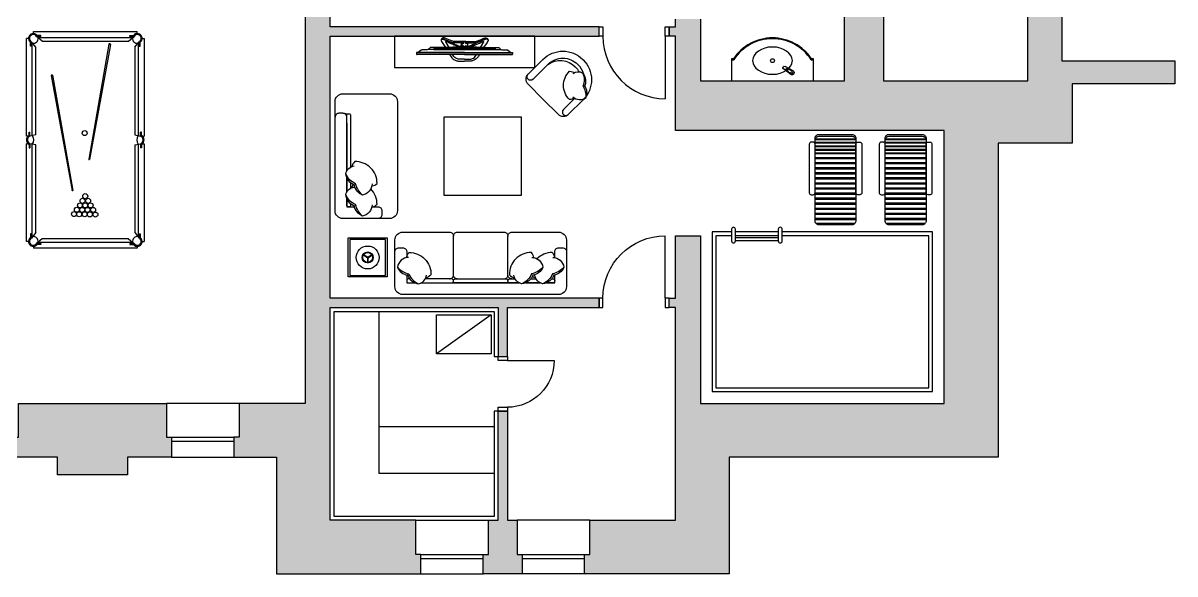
# Model space of a CAD drawing. Header units: millimetres. Extents: x 85048 to 158814, y 1395 to 38919.
# Drawn here: x 143699 to 158481, y 21956 to 29027 of the extents above; entities that cross this region are included whole.
import ezdxf

# ---------------------------------------------------------------- set-up
doc = ezdxf.new("R2010")
doc.units = ezdxf.units.MM
for name, color, linetype in [('dwgmodels.com', 250, 'Continuous'), ('furniture _san', 36, 'Continuous'), ('hatches', 8, 'Continuous'), ('stairs', 250, 'Continuous'), ('wall', 5, 'Continuous')]:
    doc.layers.add(name, color=color, linetype=linetype)

# ---------------------------------------------------------------- blocks, each defined once
blk = doc.blocks.new('door900')
at = {"color": 0}
for points in [[(-900, 0), (-900, 120), (-850, 120), (-850, 0), (-900, 0)], [(-50, 0), (-50, 120), (0, 120), (0, 0), (-50, 0)], [(-50, 0), (-50, -800)]]:
    blk.add_lwpolyline(points, dxfattribs=at)
blk.add_arc((-50, 0), 800, 180, 270, dxfattribs=at)
blk = doc.blocks.new('kij')
at = {"color": 0}
for points in [[(-1476, 268), (-1477, 260)], [(0, 0), (-2, -10), (-1477, 260)], [(0, 0), (2, 10), (-1476, 268)]]:
    blk.add_lwpolyline(points, dxfattribs=at)
for centre, radius, start, end in [((-1477, 264), 4.09, 67.771, 271.4934), ((-3, 1), 10.6, 278.5957, 61.127)]:
    blk.add_arc(centre, radius, start, end, dxfattribs=at)
blk = doc.blocks.new('8 ft_Billiard table_dwgmodels.com')
at = {"color": 0}
for p, q in [((120, 554), (63, 625)), ((201, 635), (130, 692)), ((2579, 635), (2650, 692)), ((2660, 554), (2717, 625)), ((120, -554), (63, -625)), ((2660, -554), (2717, -625)), ((201, -635), (130, -692)), ((2579, -635), (2650, -692))]:
    blk.add_line(p, q, dxfattribs=at)
for points in [[(89, 755), (1340, 755)], [(89, 731), (89, 755)], [(1340, 733), (1340, 755)], [(1440, 755), (2691, 755)], [(1440, 733), (1440, 755)], [(2691, 731), (2691, 755)], [(0, -666), (0, 666)], [(24, 666), (0, 666)], [(63, 625), (63, 570), (50, 570), (50, 618)], [(75, -610), (75, 610)], [(130, 692), (185, 692), (185, 705), (137, 705)], [(145, 680), (1334, 680)], [(201, 635), (1326, 635)], [(1332, 722), (1290, 722)], [(1290, 722), (1290, 710)], [(1340, 710), (1290, 710)], [(1326, 635), (1340, 710)], [(1454, 635), (1440, 710)], [(1440, 710), (1490, 710)], [(1446, 680), (2635, 680)], [(1448, 722), (1490, 722)], [(1454, 635), (2579, 635)], [(1490, 722), (1490, 710)], [(2650, 692), (2595, 692), (2595, 705), (2643, 705)], [(2705, 610), (2705, -610)], [(2717, 625), (2717, 570), (2730, 570), (2730, 618)], [(2756, 666), (2780, 666)], [(2780, 666), (2780, -666)], [(120, -554), (120, 554)], [(2660, 554), (2660, -554)], [(63, -625), (63, -570), (50, -570), (50, -618)], [(2717, -625), (2717, -570), (2730, -570), (2730, -618)], [(24, -666), (0, -666)], [(89, -731), (89, -755)], [(130, -692), (185, -692), (185, -705), (137, -705)], [(1334, -680), (145, -680)], [(1326, -635), (201, -635)], [(1340, -710), (1290, -710)], [(1290, -722), (1290, -710)], [(1332, -722), (1290, -722)], [(1326, -635), (1340, -710)], [(1340, -733), (1340, -755)], [(1454, -635), (1440, -710)], [(1440, -710), (1490, -710)], [(1440, -733), (1440, -755)], [(2635, -680), (1446, -680)], [(1448, -722), (1490, -722)], [(2579, -635), (1454, -635)], [(1490, -722), (1490, -710)], [(2650, -692), (2595, -692), (2595, -705), (2643, -705)], [(2691, -731), (2691, -755)], [(2756, -666), (2780, -666)], [(1340, -755), (89, -755)], [(2691, -755), (1440, -755)]]:
    blk.add_lwpolyline(points, dxfattribs=at)
for centre in [(439, 145), (437, 77), (437, 8), (493, 39), (493, -29), (495, 108), (551, 68), (551, 2), (609, 35), (669, 0), (1479, 8), (433, -129), (435, -60), (493, -100), (551, -68), (609, -35)]:
    blk.add_circle(centre, 32.4, dxfattribs=at)
for centre, radius, start, end in [((1390, 687), 67.6, 31.2981, 148.7019), ((1390, 687), 55.1, 24.2396, 155.7604), ((87, 668), 61.8, 36.5206, 233.4794), ((87, 668), 49.3, 29.4993, 240.5007), ((87, 668), 63, 262.2977, 7.7023), ((1390, 750), 89, 231.3576, 308.6424), ((2693, 668), 63, 172.2977, 277.7023), ((2693, 668), 61.8, 306.5206, 143.4794), ((2693, 668), 49.3, 299.4993, 150.5007), ((87, -668), 61.8, 126.5206, 323.4794), ((87, -668), 49.3, 119.4993, 330.5007), ((87, -668), 63, 352.2977, 97.7023), ((1390, -687), 67.6, 211.2981, 328.7019), ((1390, -750), 89, 51.3576, 128.6424), ((1390, -687), 55.1, 204.2396, 335.7604), ((2693, -668), 63, 82.2977, 187.7023), ((2693, -668), 61.8, 216.5206, 53.4794), ((2693, -668), 49.3, 209.4993, 60.5007)]:
    blk.add_arc(centre, radius, start, end, dxfattribs=at)
at = {"color": 0, "xscale": -1, "rotation": 180}
blk.add_blockref('kij', (2219, 429), dxfattribs=at)
at = {"color": 0}
blk.add_blockref('kij', (2618, -314), dxfattribs=at)
blk = doc.blocks.new('door600')
at = {"color": 0}
for points in [[(50, -120), (50, 0), (0, 0), (0, -120), (50, -120)], [(700, -120), (700, 0), (650, 0), (650, -120), (700, -120)], [(50, -120), (50, -720)]]:
    blk.add_lwpolyline(points, dxfattribs=at)
blk.add_arc((50, -120), 600, 270, 0, dxfattribs=at)
blk = doc.blocks.new('mixer4ws(plan)')
at = {"color": 0}
for p, q in [((0, 28), (117, 20)), ((0, -28), (117, -20))]:
    blk.add_line(p, q, dxfattribs=at)
for centre, radius, start, end in [((0, 0), 27.5, 45.2651, 314.7349), ((0, 0), 24.5, 55.034, 65.9105), ((15, 22), 2, 235.034, 267.8471), ((117, 0), 20, 270, 90), ((0, 0), 24.5, 294.0895, 304.966), ((15, -22), 2, 92.1529, 124.966)]:
    blk.add_arc(centre, radius, start, end, dxfattribs=at)
blk.add_ellipse((0, 0), major_axis=(90.3, 0), ratio=0.221476, start_param=4.880525, end_param=7.685846, dxfattribs=at)
blk.add_ellipse((70, 0), major_axis=(-10, 0), ratio=0.2, dxfattribs=at)
blk = doc.blocks.new('vanity unit1050')
at = {"color": 0}
for p, q in [((-270, 496), (-270, 525)), ((-270, -525), (-270, -496))]:
    blk.add_line(p, q, dxfattribs=at)
blk.add_lwpolyline([(0, -525), (0, 525), (-280, 525), (-280, 501, 0.538816), (-280, -501), (-280, -525), (0, -525)], format="xyb", dxfattribs=at)
at = {"color": 0, "ltscale": 7}
blk.add_circle((-103, 250), 12.7, dxfattribs=at)
at = {"color": 0}
blk.add_circle((-258, 0), 25, dxfattribs=at)
blk.add_arc((50, 0), 590, 122.8453, 237.1547, dxfattribs=at)
blk.add_ellipse((-258, 0), major_axis=(0, -255), ratio=0.686274, start_param=3.141593, end_param=9.424778, dxfattribs=at)
at = {"color": 0, "extrusion": (0, 0, -1), "zscale": -1, "rotation": 303.6017384872103}
blk.add_blockref('mixer4ws(plan)', (103, 250), dxfattribs=at)
blk = doc.blocks.new('furn 053')
at = {"color": 0}
for p, q in [((1447, -475), (1447, -404)), ((1453, -475), (1453, -404)), ((1448, -472), (1387, -508)), ((1452, -478), (1391, -513)), ((1448, -478), (1509, -513)), ((1452, -472), (1513, -508)), ((1769, -2325), (1694, -2320))]:
    blk.add_line(p, q, dxfattribs=at)
at = {"color": 0, "ltscale": 0.03}
for points in [[(1100, -700, -0.414214), (1000, -800), (400, -800, -0.414214), (350, -750, -0.414214), (300, -800), (-300, -800, -0.414214), (-350, -750, -0.414214), (-400, -800), (-1000, -800, -0.414214), (-1100, -700), (-1100, -100, -0.414214), (-1000, 0), (1000, 0, -0.414214), (1100, -100)], [(1169, -2575, -0.414214), (1069, -2475), (1069, -2475, 0.317837), (1069, -2475, -0.414214), (1069, -2475), (1069, -2475, 1.186185), (1069, -2475, -0.414214), (1069, -2475), (1069, -1075, -0.414214), (1169, -975), (1769, -975, -0.414214), (1869, -1075), (1869, -2475, -0.414214), (1769, -2575)]]:
    blk.add_lwpolyline(points, format="xyb", close=True, dxfattribs=at)
at = {"color": 0}
for points in [[(-1068, -350, -0.14773), (-922, -264, -0.213343), (-793, -138)], [(-942, -257, -0.306663), (-793, -138, -0.30633), (-696, -246)], [(-799, -350, -0.14773), (-653, -264, -0.213343), (-524, -138)], [(-673, -257, -0.306663), (-524, -138, -0.30633), (-426, -246)], [(942, -257, 0.306663), (793, -138, 0.30633), (696, -246)], [(1068, -350, 0.14773), (922, -264, 0.213343), (793, -138)], [(-925, -476, -0.356772), (-1068, -350, -0.249542), (-938, -246)], [(-845, -150), (-950, -150), (-950, -248, -0.414352)], [(-912, -200), (-930, -200, -0.414214), (-950, -180), (-950, -170, -0.414214), (-930, -150)], [(-930, -150), (-845, -150, -0.414469)], [(-656, -476, -0.356772), (-799, -350, -0.249542), (-669, -246)], [(-762, -150), (-575, -150, -0.414747)], [(-642, -200), (-711, -200, -0.414599)], [(-663, -232, 0.071865), (-705, -213)], [(-681, -473, 0.165541), (-650, -539, 0.425989), (-369, -252, 0.121523), (-436, -213)], [(-492, -150), (-370, -150, -0.414214), (-350, -170), (-350, -180, -0.414214), (-370, -200), (-442, -200, -0.126313)], [(-400, -200, -0.414214), (-350, -250), (-350, -750, -0.41732)], [(-300, -200, 0.414214), (-350, -250)], [(300, -200, -0.414214), (350, -250)], [(762, -150), (370, -150, 0.414214), (350, -170), (350, -180, 0.414214), (370, -200), (711, -200, 0.412652)], [(400, -200, 0.414214), (350, -250), (350, -750, 0.415249)], [(950, -473, -0.165541), (919, -539, -0.425989), (638, -252, -0.121523), (705, -213)], [(930, -150), (845, -150, 0.412535)], [(912, -200), (930, -200, 0.414214), (950, -180), (950, -170, 0.414214), (930, -150)], [(925, -476, 0.356772), (1068, -350, 0.249542), (938, -246)], [(-950, -473), (-950, -550, -0.414214), (-1000, -600), (-1050, -600, -0.414214), (-1100, -550)], [(-950, -473, 0.165541), (-919, -539, 0.200231), (-721, -458)], [(1100, -550, -0.414214), (1050, -600), (1000, -600, -0.414214), (950, -550), (950, -473)], [(1396, -1125), (1319, -1125, -0.414214), (1269, -1075), (1269, -1025, -0.414214), (1319, -975)], [(1393, -1150, -0.356772), (1519, -1007, -0.249542), (1623, -1137, 9.61688)], [(1519, -1007, -0.14773), (1605, -1153, -0.213343), (1731, -1282, -0.178662)], [(1396, -1125, 0.165541), (1330, -1156, 0.200231), (1410, -1354, 0.121523)], [(1612, -1133, -0.306663), (1731, -1282, -0.30633), (1622, -1379, 0.872847)], [(1719, -1230), (1719, -1125), (1620, -1125, -0.414214)], [(1669, -1163), (1669, -1145, -0.414214), (1689, -1125), (1699, -1125, -0.414214), (1719, -1145)], [(1719, -1145), (1719, -1230, -0.414214)], [(1393, -1419, -0.356772), (1519, -1276, -0.249542), (1623, -1406, 9.61688)], [(1519, -1276, -0.14773), (1605, -1422, -0.213343), (1731, -1551, -0.178662)], [(1719, -1313), (1719, -1500, -0.414214)], [(1396, -1394, 0.165541), (1330, -1425, 0.425989), (1616, -1706, 0.121523), (1656, -1639, -7.115464)], [(1612, -1402, -0.306663), (1731, -1551, -0.30633), (1622, -1649, 0.872847)], [(1636, -1412, 0.071865), (1656, -1370, -7.115464)], [(1669, -1433), (1669, -1364, -0.414214)], [(1719, -1583), (1719, -2300, -0.414214), (1699, -2320), (1689, -2320, -0.414214), (1669, -2300), (1669, -1633, -0.414214)], [(1719, -2198), (1719, -2275, 0.414214), (1769, -2325), (1819, -2325, 0.414214), (1869, -2275)], [(-1207, -2519), (-1061, -2373, 0.414214), (-1061, -2309), (-1061, -2309, 0.414214), (-1124, -2309)], [(-1181, -2538, 0.356772), (-1353, -2527, 0.249542), (-1336, -2676, -9.61688)], [(-1199, -2524, -0.165541), (-1138, -2502, -0.425989), (-1141, -2864, -0.121523), (-1209, -2846, 7.115464)], [(-1353, -2527, 0.14773), (-1315, -2675, 0.213343), (-1313, -2838, 0.178662)], [(-1332, -2667, 0.306663), (-1313, -2838, 0.30633), (-1181, -2831, -0.872847)], [(-863, -2953), (-672, -2762, -0.414214), (-608, -2762), (-608, -2762, -0.414214), (-608, -2826)], [(-1322, -2827, 0.130591), (-1252, -2947), (-1249, -2950)], [(-1267, -2854, 0.072384), (-1220, -2915), (-1217, -2918)], [(-863, -2953, -0.414214), (-1246, -2953), (-1249, -2950)], [(-863, -2953, -0.372719), (-1214, -2921), (-1217, -2918)]]:
    blk.add_lwpolyline(points, format="xyb", dxfattribs=at)
for points in [[(-575, -150), (-762, -150)], [(762, -150), (-492, -150)], [(950, -248), (950, -150), (845, -150)], [(1719, -1500), (1719, -1313)], [(1719, -2198), (1719, -1583)]]:
    blk.add_lwpolyline(points, dxfattribs=at)
blk.add_lwpolyline([(-330, -150), (330, -150, -0.414214), (350, -170), (350, -180, -0.414214), (330, -200), (-330, -200, -0.414214), (-350, -180), (-350, -170, -0.414214)], format="xyb", close=True, dxfattribs=at)
at = {"color": 0, "ltscale": 0.03}
for points in [[(1700, -725), (1200, -725), (1200, -225), (1700, -225)], [(-525, -2275), (475, -2275), (475, -1275), (-525, -1275)]]:
    blk.add_lwpolyline(points, close=True, dxfattribs=at)
at = {"color": 0}
blk.add_lwpolyline([(1220, -705), (1680, -705), (1680, -245), (1220, -245)], close=True, dxfattribs=at)
at = {"color": 0, "ltscale": 0.03}
blk.add_lwpolyline([(-802, -2504), (-608, -2698, -0.414214), (-608, -2826), (-799, -3017, -0.414214), (-1309, -3017), (-1312, -3014), (-1316, -3010, -0.414214), (-1316, -2500), (-1124, -2309, -0.414214), (-997, -2309), (-802, -2504)], format="xyb", dxfattribs=at)
at = {"color": 0}
for radius in [147, 70.6, 63.3]:
    blk.add_circle((1450, -475), radius, dxfattribs=at)
blk = doc.blocks.new('tv table23')
at = {"color": 0}
blk.add_lwpolyline([(0, -900), (400, -900), (400, 900), (0, 900), (0, -900)], dxfattribs=at)
blk = doc.blocks.new('LG-55-la6208-4 top')
at = {"layer": 'dwgmodels.com', "color": 0}
for p, q in [((0, 0), (-139, 0)), ((0, 0), (139, 0)), ((0, -140), (-613, -140)), ((0, -105), (-473, -105)), ((0, -77), (-432, -77)), ((0, -89), (-389, -89)), ((0, -77), (432, -77)), ((0, -89), (389, -89)), ((0, -105), (473, -105)), ((0, -140), (613, -140)), ((0, -163), (-616, -163)), ((0, -168), (-609, -168)), ((0, -163), (616, -163)), ((0, -168), (609, -168))]:
    blk.add_line(p, q, dxfattribs=at)
for points in [[(-139, 0, -0.087489), (-151, 2, -0.012567), (-221, 29, 0.010337), (-258, 44, 0.091985), (-266, 46, 0.050664), (-280, 44, 0.157379), (-293, 37), (-300, 25, 0.203619), (-301, 14)], [(-301, 14, 0.03963), (-289, -12), (-244, -77)], [(-300, 25), (-296, 30, -0.176327), (-288, 34, -0.124023), (-276, 33), (-156, -15, -0.043017), (-146, -20, 0.007168), (-119, -37, 0.035791), (-88, -52, 0.053078), (-45, -64), (-38, -64)], [(-297, 23), (-294, 28, -0.176327), (-288, 31, -0.122846), (-277, 30), (-158, -18, -0.043017), (-147, -23, 0.007168), (-120, -39, 0.035791), (-89, -55, 0.053299), (-45, -67), (-38, -68)], [(-44, -74), (-44, -70), (-59, -68, -0.030959), (-103, -57, -0.025373), (-132, -46, -0.003627), (-148, -40, 0.002957), (-237, -1, 0.075709), (-242, 0, 0.421822), (-244, -2, 0.125069), (-243, -6), (-202, -76)], [(300, 25), (296, 30, 0.176327), (288, 34, 0.124023), (276, 33), (156, -15, 0.043017), (146, -20, -0.007168), (119, -37, -0.035791), (88, -52, -0.053078), (45, -64), (38, -64)], [(297, 23), (294, 28, 0.176327), (288, 31, 0.122846), (277, 30), (158, -18, 0.043017), (147, -23, -0.007168), (120, -39, -0.035791), (89, -55, -0.053299), (45, -67), (38, -68)], [(44, -74), (44, -70), (59, -68, 0.030959), (103, -57, 0.025373), (132, -46, 0.003627), (148, -40, -0.002957), (237, -1, -0.075709), (242, 0, -0.421822), (244, -2, -0.125069), (243, -6), (202, -76)], [(139, 0, 0.087489), (151, 2, 0.012567), (221, 29, -0.010337), (258, 44, -0.091985), (266, 46, -0.050664), (280, 44, -0.157379), (293, 37), (300, 25, -0.203619), (301, 14)], [(301, 14, -0.03963), (289, -12), (244, -77)], [(-432, -77, 0.185144), (-446, -84, -0.014846), (-455, -93, -0.123556), (-479, -107, -0.051646), (-481, -108), (-542, -108, 0.115088), (-556, -111), (-595, -140)], [(-389, -89), (-392, -91, 0.150292), (-393, -96), (-393, -102), (0, -102)], [(-38, -15, -0.048999), (-42, -17, -0.126237), (-48, -18), (-150, -18)], [(-45, -64), (-39, -19, -0.06881), (-38, -15, -0.311157), (-17, -1), (0, -1)], [(0, -5), (-17, -5, 0.176327), (-27, -9, 0.18738), (-36, -27), (-38, -74)], [(45, -64), (39, -19, 0.06881), (38, -15, 0.311157), (17, -1), (0, -1)], [(0, -5), (17, -5, -0.176327), (27, -9, -0.18738), (36, -27), (38, -74)], [(389, -89), (392, -91, -0.150292), (393, -96), (393, -102), (0, -102)], [(38, -15, 0.048999), (42, -17, 0.126237), (48, -18), (150, -18)], [(432, -77, -0.185144), (446, -84, 0.014846), (455, -93, 0.123556), (479, -107, 0.051646), (481, -108), (542, -108, -0.115088), (556, -111), (595, -140)], [(-193, -168), (-174, -197, 0.052137), (-174, -197, 0.127134), (-121, -241, 0.092146), (-83, -251, 0.038202)], [(0, -227), (-69, -227, -0.149981), (-114, -213, -0.12639), (-153, -168, 0.883679)], [(0, -227), (69, -227, 0.149981), (114, -213, 0.12639), (153, -168, -0.883679)], [(193, -168), (174, -197, -0.052137), (174, -197, -0.127134), (121, -241, -0.092146), (83, -251, -0.038202)]]:
    blk.add_lwpolyline(points, format="xyb", dxfattribs=at)
for points in [[(-616, -142), (-616, -162)], [(-387, -102), (-387, -98), (-389, -98), (-389, -102)], [(-381, -102), (-381, -98), (-383, -98), (-383, -102)], [(-375, -102), (-375, -98), (-377, -98), (-377, -102)], [(-369, -102), (-369, -98), (-370, -98), (-370, -102)], [(-363, -102), (-363, -98), (-364, -98), (-364, -102)], [(-356, -102), (-356, -98), (-358, -98), (-358, -102)], [(-350, -102), (-350, -98), (-352, -98), (-352, -102)], [(-344, -102), (-344, -98), (-346, -98), (-346, -102)], [(-338, -102), (-338, -98), (-340, -98), (-340, -102)], [(-332, -102), (-332, -98), (-334, -98), (-334, -102)], [(-326, -102), (-326, -98), (-327, -98), (-327, -102)], [(-320, -102), (-320, -98), (-321, -98), (-321, -102)], [(-313, -102), (-313, -98), (-315, -98), (-315, -102)], [(-307, -102), (-307, -98), (-309, -98), (-309, -102)], [(-301, -102), (-301, -98), (-303, -98), (-303, -102)], [(-295, -102), (-295, -98), (-297, -98), (-297, -102)], [(-289, -102), (-289, -98), (-291, -98), (-291, -102)], [(-283, -102), (-283, -98), (-285, -98), (-285, -102)], [(-277, -102), (-277, -98), (-278, -98), (-278, -102)], [(-271, -102), (-271, -98), (-272, -98), (-272, -102)], [(-264, -102), (-264, -98), (-266, -98), (-266, -102)], [(-258, -102), (-258, -98), (-260, -98), (-260, -102)], [(-252, -102), (-252, -98), (-254, -98), (-254, -102)], [(-246, -102), (-246, -98), (-248, -98), (-248, -102)], [(-240, -102), (-240, -98), (-242, -98), (-242, -102)], [(-234, -102), (-234, -98), (-235, -98), (-235, -102)], [(-228, -102), (-228, -98), (-229, -98), (-229, -102)], [(-221, -102), (-221, -98), (-223, -98), (-223, -102)], [(-215, -102), (-215, -98), (-217, -98), (-217, -102)], [(-209, -102), (-209, -98), (-211, -98), (-211, -102)], [(-203, -102), (-203, -98), (-205, -98), (-205, -102)], [(-197, -102), (-197, -98), (-199, -98), (-199, -102)], [(-191, -102), (-191, -98), (-193, -98), (-193, -102)], [(-185, -102), (-185, -98), (-186, -98), (-186, -102)], [(-179, -102), (-179, -98), (-180, -98), (-180, -102)], [(-172, -102), (-172, -98), (-174, -98), (-174, -102)], [(-166, -102), (-166, -98), (-168, -98), (-168, -102)], [(-160, -102), (-160, -98), (-162, -98), (-162, -102)], [(-154, -102), (-154, -98), (-156, -98), (-156, -102)], [(-148, -102), (-148, -98), (-150, -98), (-150, -102)], [(-142, -102), (-142, -98), (-143, -98), (-143, -102)], [(-136, -102), (-136, -98), (-137, -98), (-137, -102)], [(-129, -102), (-129, -98), (-131, -98), (-131, -102)], [(-123, -102), (-123, -98), (-125, -98), (-125, -102)], [(-117, -102), (-117, -98), (-119, -98), (-119, -102)], [(-111, -102), (-111, -98), (-113, -98), (-113, -102)], [(-105, -102), (-105, -98), (-107, -98), (-107, -102)], [(-99, -102), (-99, -98), (-101, -98), (-101, -102)], [(-93, -102), (-93, -98), (-94, -98), (-94, -102)], [(-87, -102), (-87, -98), (-88, -98), (-88, -102)], [(-80, -102), (-80, -98), (-82, -98), (-82, -102)], [(-74, -102), (-74, -98), (-76, -98), (-76, -102)], [(-68, -102), (-68, -98), (-70, -98), (-70, -102)], [(-62, -102), (-62, -98), (-64, -98), (-64, -102)], [(-56, -102), (-56, -98), (-58, -98), (-58, -102)], [(-50, -102), (-50, -98), (-51, -98), (-51, -102)], [(-44, -102), (-44, -98), (-45, -98), (-45, -102)], [(-37, -102), (-37, -98), (-39, -98), (-39, -102)], [(-31, -102), (-31, -98), (-33, -98), (-33, -102)], [(31, -102), (31, -98), (33, -98), (33, -102)], [(37, -102), (37, -98), (39, -98), (39, -102)], [(44, -102), (44, -98), (45, -98), (45, -102)], [(50, -102), (50, -98), (51, -98), (51, -102)], [(56, -102), (56, -98), (58, -98), (58, -102)], [(62, -102), (62, -98), (64, -98), (64, -102)], [(68, -102), (68, -98), (70, -98), (70, -102)], [(74, -102), (74, -98), (76, -98), (76, -102)], [(80, -102), (80, -98), (82, -98), (82, -102)], [(87, -102), (87, -98), (88, -98), (88, -102)], [(93, -102), (93, -98), (94, -98), (94, -102)], [(99, -102), (99, -98), (101, -98), (101, -102)], [(105, -102), (105, -98), (107, -98), (107, -102)], [(111, -102), (111, -98), (113, -98), (113, -102)], [(117, -102), (117, -98), (119, -98), (119, -102)], [(123, -102), (123, -98), (125, -98), (125, -102)], [(129, -102), (129, -98), (131, -98), (131, -102)], [(136, -102), (136, -98), (137, -98), (137, -102)], [(142, -102), (142, -98), (143, -98), (143, -102)], [(148, -102), (148, -98), (150, -98), (150, -102)], [(154, -102), (154, -98), (156, -98), (156, -102)], [(160, -102), (160, -98), (162, -98), (162, -102)], [(166, -102), (166, -98), (168, -98), (168, -102)], [(172, -102), (172, -98), (174, -98), (174, -102)], [(179, -102), (179, -98), (180, -98), (180, -102)], [(185, -102), (185, -98), (186, -98), (186, -102)], [(191, -102), (191, -98), (193, -98), (193, -102)], [(197, -102), (197, -98), (199, -98), (199, -102)], [(203, -102), (203, -98), (205, -98), (205, -102)], [(209, -102), (209, -98), (211, -98), (211, -102)], [(215, -102), (215, -98), (217, -98), (217, -102)], [(221, -102), (221, -98), (223, -98), (223, -102)], [(228, -102), (228, -98), (229, -98), (229, -102)], [(234, -102), (234, -98), (235, -98), (235, -102)], [(240, -102), (240, -98), (242, -98), (242, -102)], [(246, -102), (246, -98), (248, -98), (248, -102)], [(252, -102), (252, -98), (254, -98), (254, -102)], [(258, -102), (258, -98), (260, -98), (260, -102)], [(264, -102), (264, -98), (266, -98), (266, -102)], [(271, -102), (271, -98), (272, -98), (272, -102)], [(277, -102), (277, -98), (278, -98), (278, -102)], [(283, -102), (283, -98), (285, -98), (285, -102)], [(289, -102), (289, -98), (291, -98), (291, -102)], [(295, -102), (295, -98), (297, -98), (297, -102)], [(301, -102), (301, -98), (303, -98), (303, -102)], [(307, -102), (307, -98), (309, -98), (309, -102)], [(313, -102), (313, -98), (315, -98), (315, -102)], [(320, -102), (320, -98), (321, -98), (321, -102)], [(326, -102), (326, -98), (327, -98), (327, -102)], [(332, -102), (332, -98), (334, -98), (334, -102)], [(338, -102), (338, -98), (340, -98), (340, -102)], [(344, -102), (344, -98), (346, -98), (346, -102)], [(350, -102), (350, -98), (352, -98), (352, -102)], [(356, -102), (356, -98), (358, -98), (358, -102)], [(363, -102), (363, -98), (364, -98), (364, -102)], [(369, -102), (369, -98), (370, -98), (370, -102)], [(375, -102), (375, -98), (377, -98), (377, -102)], [(381, -102), (381, -98), (383, -98), (383, -102)], [(387, -102), (387, -98), (389, -98), (389, -102)], [(616, -142), (616, -162)], [(-83, -251), (0, -251)], [(83, -251), (0, -251)]]:
    blk.add_lwpolyline(points, dxfattribs=at)
for centre, radius in [((-20, -61), 9.83), ((-20, -22), 8.15), ((20, -61), 9.83), ((20, -22), 8.15)]:
    blk.add_circle(centre, radius, dxfattribs=at)
for centre, radius, start, end in [((-613, -142), 2.56, 90, 180), ((-17, -9243), 9169, 89.8929, 91.4168), ((17, -9243), 9169, 88.5832, 90.1071), ((613, -142), 2.56, 0, 90), ((-609, -162), 6.82, 180, 270), ((609, -162), 6.82, 270, 0)]:
    blk.add_arc(centre, radius, start, end, dxfattribs=at)
blk = doc.blocks.new('tv t2')
at = {"color": 0}
blk.add_blockref('tv table23', (0, 0), dxfattribs=at)
at = {"color": 0, "rotation": 90}
blk.add_blockref('LG-55-la6208-4 top', (66, 0), dxfattribs=at)
blk = doc.blocks.new('lounge furniture 042')
at = {"color": 0, "ltscale": 0.03}
for points in [[(125, 338), (750, 338, -0.414214), (775, 313), (775, 287, -0.414214), (750, 262), (125, 262, -0.414214), (100, 287), (100, 313, -0.414214)], [(50, 262), (1110, 262, -0.414214), (1160, 213), (1160, -213, -0.414214), (1110, -263), (50, -263, -0.414214), (0, -213), (0, 213, -0.414214)], [(125, -338), (750, -338, 0.414214), (775, -312), (775, -287, 0.414214), (750, -263), (125, -263, 0.414214), (100, -287), (100, -312, 0.414214)]]:
    blk.add_lwpolyline(points, format="xyb", close=True, dxfattribs=at)
at = {"color": 0}
blk.add_lwpolyline([(75, -263, -0.414214), (25, -213), (25, 213, -0.414214), (75, 262)], format="xyb", dxfattribs=at)
for points in [[(60, 262), (60, -263)], [(70, 262), (70, -263)], [(105, 262), (105, -263)], [(115, 262), (115, -263)], [(150, 262), (150, -263)], [(160, 262), (160, -263)], [(195, 262), (195, -263)], [(205, 262), (205, -263)], [(240, 262), (240, -263)], [(250, 262), (250, -263)], [(300, 262), (300, -263)], [(315, 262), (315, -263)], [(365, 262), (365, -263)], [(380, 262), (380, -263)], [(430, 262), (430, -263)], [(445, 262), (445, -263)], [(495, 262), (495, -263)], [(510, 262), (510, -263)], [(560, 262), (560, -263)], [(575, 262), (575, -263)], [(625, 262), (625, -263)], [(640, 262), (640, -263)], [(690, 262), (690, -263)], [(705, 262), (705, -263)], [(755, 262), (755, -263)], [(770, 262), (770, -263)], [(820, 262), (820, -263)], [(835, 262), (835, -263)], [(885, 262), (885, -263)], [(900, 262), (900, -263)], [(950, 262), (950, -263)], [(965, 262), (965, -263)], [(1015, 262), (1015, -263)], [(1030, 262), (1030, -263)], [(1080, 262), (1080, -263)], [(1095, 262), (1095, -263)], [(1145, 248), (1145, -248)]]:
    blk.add_lwpolyline(points, dxfattribs=at)

msp = doc.modelspace()

# ---------------------------------------------------------------- hatches: boundary and pattern name
at = {"layer": 'hatches', "true_color": 0x474847}
h = msp.add_hatch(color=59, dxfattribs=at)
h.paths.add_polyline_path([(149036, 36702), (144886, 36702), (144886, 35116), (143590, 35116), (143590, 34852), (143655, 34852), (143655, 34426), (145380, 34426), (145380, 34851), (145445, 34851), (145445, 35116), (145266, 35116), (145266, 36322), (149036, 36322), (149036, 36702)])
h.paths.add_polyline_path([(142791, 35116), (141071, 35116), (141071, 33511), (141321, 33511), (141321, 33576), (141761, 33576), (141761, 34426), (142726, 34426), (142726, 34852), (142791, 34852), (142791, 35116)])
h.paths.add_polyline_path([(141071, 32711), (141321, 32711), (141321, 32646), (141761, 32646), (141761, 31576), (144132, 31576), (144132, 31326), (140006, 31326), (139762, 31082), (139451, 31394), (139405, 31348), (139228, 31524), (139720, 32016), (141071, 32016)])
h.paths.add_polyline_path([(139009, 30329), (138698, 30641), (138744, 30687), (138567, 30863), (138121, 30417), (138121, 28156), (138567, 27710), (138744, 27886), (138698, 27932), (139009, 28243), (138811, 28441), (138811, 30131), (139009, 30329)])
h.paths.add_polyline_path([(139808, 27444), (139497, 27133), (139451, 27179), (139274, 27002), (139720, 26556), (141071, 26556), (141071, 25861), (141321, 25861), (141321, 25926), (141761, 25926), (141761, 27246), (140006, 27246), (139808, 27444)])
h.paths.add_polyline_path([(141071, 25061), (141321, 25061), (141321, 24996), (141761, 24996), (141761, 24146), (142711, 24146), (142711, 23712), (142776, 23712), (142776, 23456), (141071, 23456)])
h.paths.add_polyline_path([(145541, 24146), (145541, 23712), (145606, 23712), (145606, 23456), (145041, 23456), (145041, 23227), (144141, 23227), (144141, 23456), (143575, 23456), (143575, 23712), (143640, 23712), (143640, 24146)])
h.paths.add_polyline_path([(146471, 24146), (146471, 23712), (146406, 23712), (146406, 23456), (146951, 23456), (146951, 21956), (148805, 21956), (148805, 22206), (148740, 22206), (148740, 22646), (147641, 22646), (147641, 25376), (149796, 25376), (149795, 24746), (149915, 24746), (149916, 25376), (151090, 25376), (151090, 25496), (147641, 25496), (147641, 28856), (151090, 28856), (151090, 28976), (147641, 28976), (147641, 29206), (147321, 29206), (147321, 24146), (146471, 24142)])
h.paths.add_polyline_path([(150906, 21956), (150906, 22206), (150971, 22206), (150971, 22646), (152071, 22646), (152071, 25376), (151990, 25376), (151990, 25496), (152071, 25496), (152071, 26296), (152391, 26296), (152391, 24146), (155521, 24146), (155521, 27646), (152391, 27646), (152071, 27646), (152071, 28856), (151990, 28856), (151990, 28976), (152071, 28976), (152071, 29077), (152391, 29077), (152391, 28286), (154241, 28286), (154241, 29107), (154741, 29107), (154741, 28286), (156591, 28286), (156591, 30896), (154741, 30896), (154741, 30007), (154241, 30007), (154241, 30896), (152391, 30896), (152391, 29977), (152071, 29977), (152071, 31136), (150771, 31136), (150771, 33046), (151086, 33046), (151086, 31536), (157221, 31536), (157221, 36063), (151086, 36063), (151086, 33946), (150771, 33946), (150771, 34427), (147981, 34427), (147981, 31156), (147641, 31156), (147641, 30106), (147321, 30106), (147321, 31326), (145032, 31326), (145032, 31576), (147321, 31576), (147321, 34427), (146510, 34427), (146510, 34851), (146445, 34851), (146445, 35116), (150446, 35116), (150445, 36703), (157861, 36703), (157861, 30896), (158481, 30896), (158481, 30601), (157031, 30601), (157031, 28541), (158481, 28541), (158481, 28246), (157161, 28246), (157161, 27486), (156211, 27486), (156211, 23456), (152761, 23456), (152761, 21956)])
h.paths.add_polyline_path([(149605, 21956), (149605, 22206), (149670, 22206), (149670, 22646), (149795, 22646), (149795, 24046), (149915, 24046), (149915, 22646), (150041, 22646), (150041, 22206), (150106, 22206), (150106, 21956), (149605, 21956)], flags=17)

# ---------------------------------------------------------------- linework, layer by layer
at = {"layer": 'furniture _san'}
for p, q in [((148265, 25326, -2), (148265, 23246, -2)), ((149006, 24782, -2), (149006, 25282, -2)), ((149706, 25282, -2), (149006, 24782, -2)), ((149706, 24782, -2), (149006, 24782, -2)), ((149745, 23846, -2), (148265, 23846, -2)), ((149745, 23246, -2), (148265, 23246, -2))]:
    msp.add_line(p, q, dxfattribs=at)
at = {"layer": 'furniture _san', "elevation": -2}
msp.add_lwpolyline([(149795, 24046), (149745, 24046), (149745, 22696), (147691, 22696), (147691, 25326), (149746, 25326), (149745, 24746), (149795, 24746)], dxfattribs=at)
msp.add_lwpolyline([(149006, 25282), (149706, 25282), (149706, 24782), (149006, 24782)], close=True, dxfattribs=at)
at = {"layer": 'stairs', "color": 18, "true_color": 0x000000, "elevation": -3}
for points in [[(152791, 26346), (152541, 26346), (152541, 24296), (155371, 24296), (155371, 26346), (153441, 26346)], [(153391, 26346), (152841, 26346)], [(152791, 26296), (152591, 26296), (152591, 24346), (155321, 24346), (155321, 26296), (153441, 26296)], [(153391, 26296), (152841, 26296)], [(152841, 26275), (153391, 26275)], [(152841, 26235), (153391, 26235)]]:
    msp.add_lwpolyline(points, dxfattribs=at)
for points in [[(152841, 26230), (152841, 26380, 1), (152791, 26380), (152791, 26230, 1)], [(153441, 26230), (153441, 26380, 1), (153391, 26380), (153391, 26230, 1)]]:
    msp.add_lwpolyline(points, format="xyb", close=True, dxfattribs=at)
at = {"layer": 'wall', "color": 18, "true_color": 0x000000}
for p, q in [((146471, 24142, -2), (145541, 24142, -2)), ((145606, 23456, -2), (146406, 23456, -2)), ((148740, 22646, -3), (149670, 22646, -3)), ((150971, 22646, -3), (150041, 22646, -3)), ((148805, 21956, -3), (149605, 21956, -3)), ((150906, 21956, -3), (150106, 21956, -3))]:
    msp.add_line(p, q, dxfattribs=at)
at = {"layer": 'wall', "color": 5}
for points, elevation in [([(154741, 29107), (154741, 28286), (156591, 28286), (156591, 30896)], -3), ([(157031, 30601), (157031, 28541), (158481, 28541), (158481, 28246), (157161, 28246), (157161, 27486), (156211, 27486), (156211, 23456), (152761, 23456), (152761, 21956), (150906, 21956), (150906, 21956), (150906, 22206), (150971, 22206), (150971, 22646), (152071, 22646), (152071, 25376), (151990, 25376), (151990, 25496), (152071, 25496), (152071, 26296), (152391, 26296), (152391, 24146), (155521, 24146), (155521, 27646), (152391, 27646), (152391, 27646), (152071, 27646), (152071, 28856), (151990, 28856), (151990, 28976), (152071, 28976), (152071, 29077)], -3), ([(147321, 29206), (147321, 24146), (146471, 24142), (146471, 24146), (146471, 23712), (146406, 23712), (146406, 23456), (146951, 23456), (146951, 21956), (148805, 21956), (148805, 22206), (148740, 22206), (148740, 22646), (147641, 22646), (147641, 25376), (149796, 25376), (149795, 24746), (149915, 24746), (149916, 25376), (151090, 25376), (151090, 25496), (147641, 25496), (147641, 28856), (151090, 28856), (151090, 28976), (147641, 28976), (147641, 29206)], -2), ([(152391, 29077), (152391, 28286), (154241, 28286), (154241, 29107)], -3)]:
    msp.add_lwpolyline(points, dxfattribs=dict(at, elevation=elevation))
for points, elevation in [([(145541, 24146), (145541, 23712), (145606, 23712), (145606, 23456), (145041, 23456), (145041, 23227), (144141, 23227), (144141, 23456), (143575, 23456), (143575, 23712), (143640, 23712), (143640, 24146)], -2), ([(149605, 21956), (149605, 22206), (149670, 22206), (149670, 22646), (149795, 22646), (149795, 24046), (149915, 24046), (149915, 22646), (150041, 22646), (150041, 22206), (150106, 22206), (150106, 21956), (149605, 21956)], -3)]:
    msp.add_lwpolyline(points, close=True, dxfattribs=dict(at, elevation=elevation))
at = {"layer": 'wall', "color": 18, "true_color": 0x000000}
for points, elevation in [([(145606, 23712), (146406, 23712)], -2), ([(145606, 23662), (146406, 23662)], -2), ([(148805, 22206), (149605, 22206)], -3), ([(150106, 22206), (150906, 22206)], -3), ([(148805, 22156), (149605, 22156)], -3), ([(150106, 22156), (150906, 22156)], -3)]:
    msp.add_lwpolyline(points, dxfattribs=dict(at, elevation=elevation))

# ---------------------------------------------------------------- block references
at = {"layer": 'furniture _san'}
msp.add_blockref('door900', (151990, 28856, -3), dxfattribs=at)
for name, p, rotation in [('8 ft_Billiard table_dwgmodels.com', (144498, 26136, -2), 90), ('tv t2', (149365, 28856, -2), 270), ('vanity unit1050', (153316, 28286, -3), 270), ('furn 053', (149572, 25543, -2), 180), ('lounge furniture 042', (154125, 27598, -2), 269.9999999999999), ('lounge furniture 042', (155025, 27598, -2), 269.9999999999999)]:
    msp.add_blockref(name, p, dxfattribs=dict(at, rotation=rotation))
at = {"layer": 'furniture _san', "xscale": -1}
for name, p, rotation in [('door900', (151990, 25496, -3), 180), ('door600', (149795, 24746, -2), 90)]:
    msp.add_blockref(name, p, dxfattribs=dict(at, rotation=rotation))

doc.saveas('drawing.dxf')
